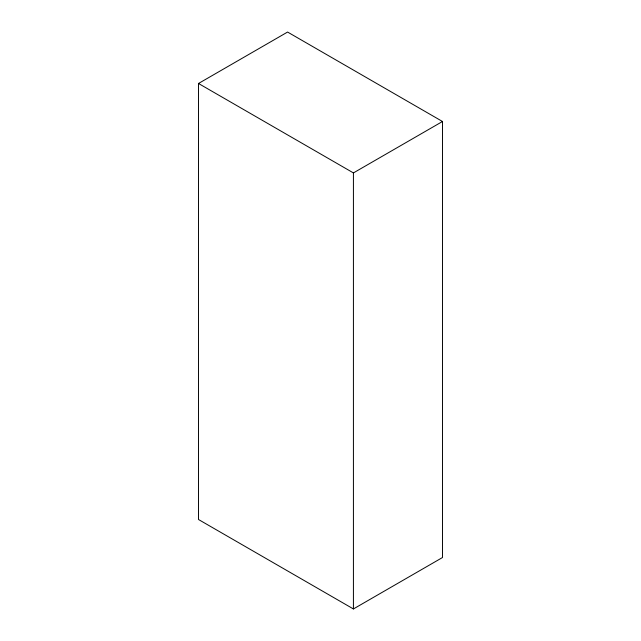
<?xml version="1.0" encoding="UTF-8"?>
<svg xmlns="http://www.w3.org/2000/svg" width="641" height="641" viewBox="0 0 641 641"><rect width="100%" height="100%" fill="white"/><g stroke="black" fill="none" stroke-linecap="round" stroke-linejoin="round"><path stroke-width="0.96" d="M198.502 83.482L287.577 32.05L442.498 121.494L442.498 557.518L353.423 608.95L198.502 519.506L198.502 83.482L353.423 172.918L442.498 121.494M353.423 172.918L353.423 608.95"/></g></svg>
